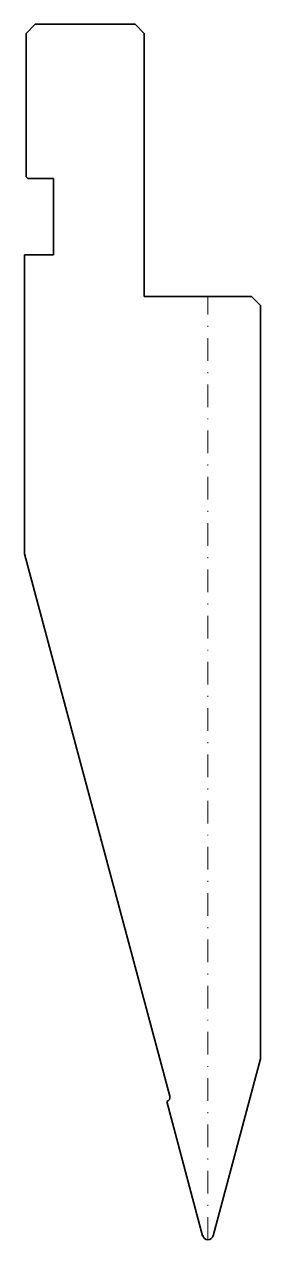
# Model space of a CAD drawing. Header units: millimetres. Extents: x -20 to 6, y 0 to 134.
import ezdxf

# ---------------------------------------------------------------- set-up
doc = ezdxf.new("R2010")
doc.units = ezdxf.units.MM
doc.header["$LTSCALE"] = 5
doc.linetypes.add('AUSGEZOGEN', pattern=[0])
doc.linetypes.add('DASHDOT', pattern=[1, 0.5, -0.25, 0, -0.25])
doc.layers.add('2', color=7, linetype='Continuous')

msp = doc.modelspace()

# ---------------------------------------------------------------- linework, layer by layer
at = {"layer": '2', "color": 7, "linetype": 'AUSGEZOGEN', "lineweight": 35}
for p, q in [((-20, 133), (-19, 134)), ((-20, 117.2), (-20, 133)), ((-19, 134), (-8, 134)), ((-8, 134), (-7, 133)), ((-7, 133), (-7, 104)), ((-19.8, 117), (-20, 117.2)), ((-17, 117), (-19.8, 117)), ((-17, 108.6), (-17, 117)), ((-20.2, 75.6), (-20.2, 108.6)), ((-20.2, 108.6), (-17, 108.6)), ((-7, 104), (4.8, 104)), ((4.8, 104), (5.8, 103)), ((5.8, 103), (5.8, 19.93)), ((-4.19, 15.84), (-20.2, 75.6)), ((5.8, 19.93), (0.58, 0.44)), ((-0.58, 0.44), (-4.54, 15.23))]:
    msp.add_line(p, q, dxfattribs=at)
at = {"layer": '2', "color": 7, "linetype": 'DASHDOT', "lineweight": 18}
msp.add_line((0, 0), (0, 104), dxfattribs=at)
at = {"layer": '2', "color": 7, "linetype": 'AUSGEZOGEN', "lineweight": 35}
for centre, radius, start, end in [((-4.67, 15.71), 0.5, 285, 15), ((0, 0.6), 0.6, 195, 345)]:
    msp.add_arc(centre, radius, start, end, dxfattribs=at)

doc.saveas('drawing.dxf')
